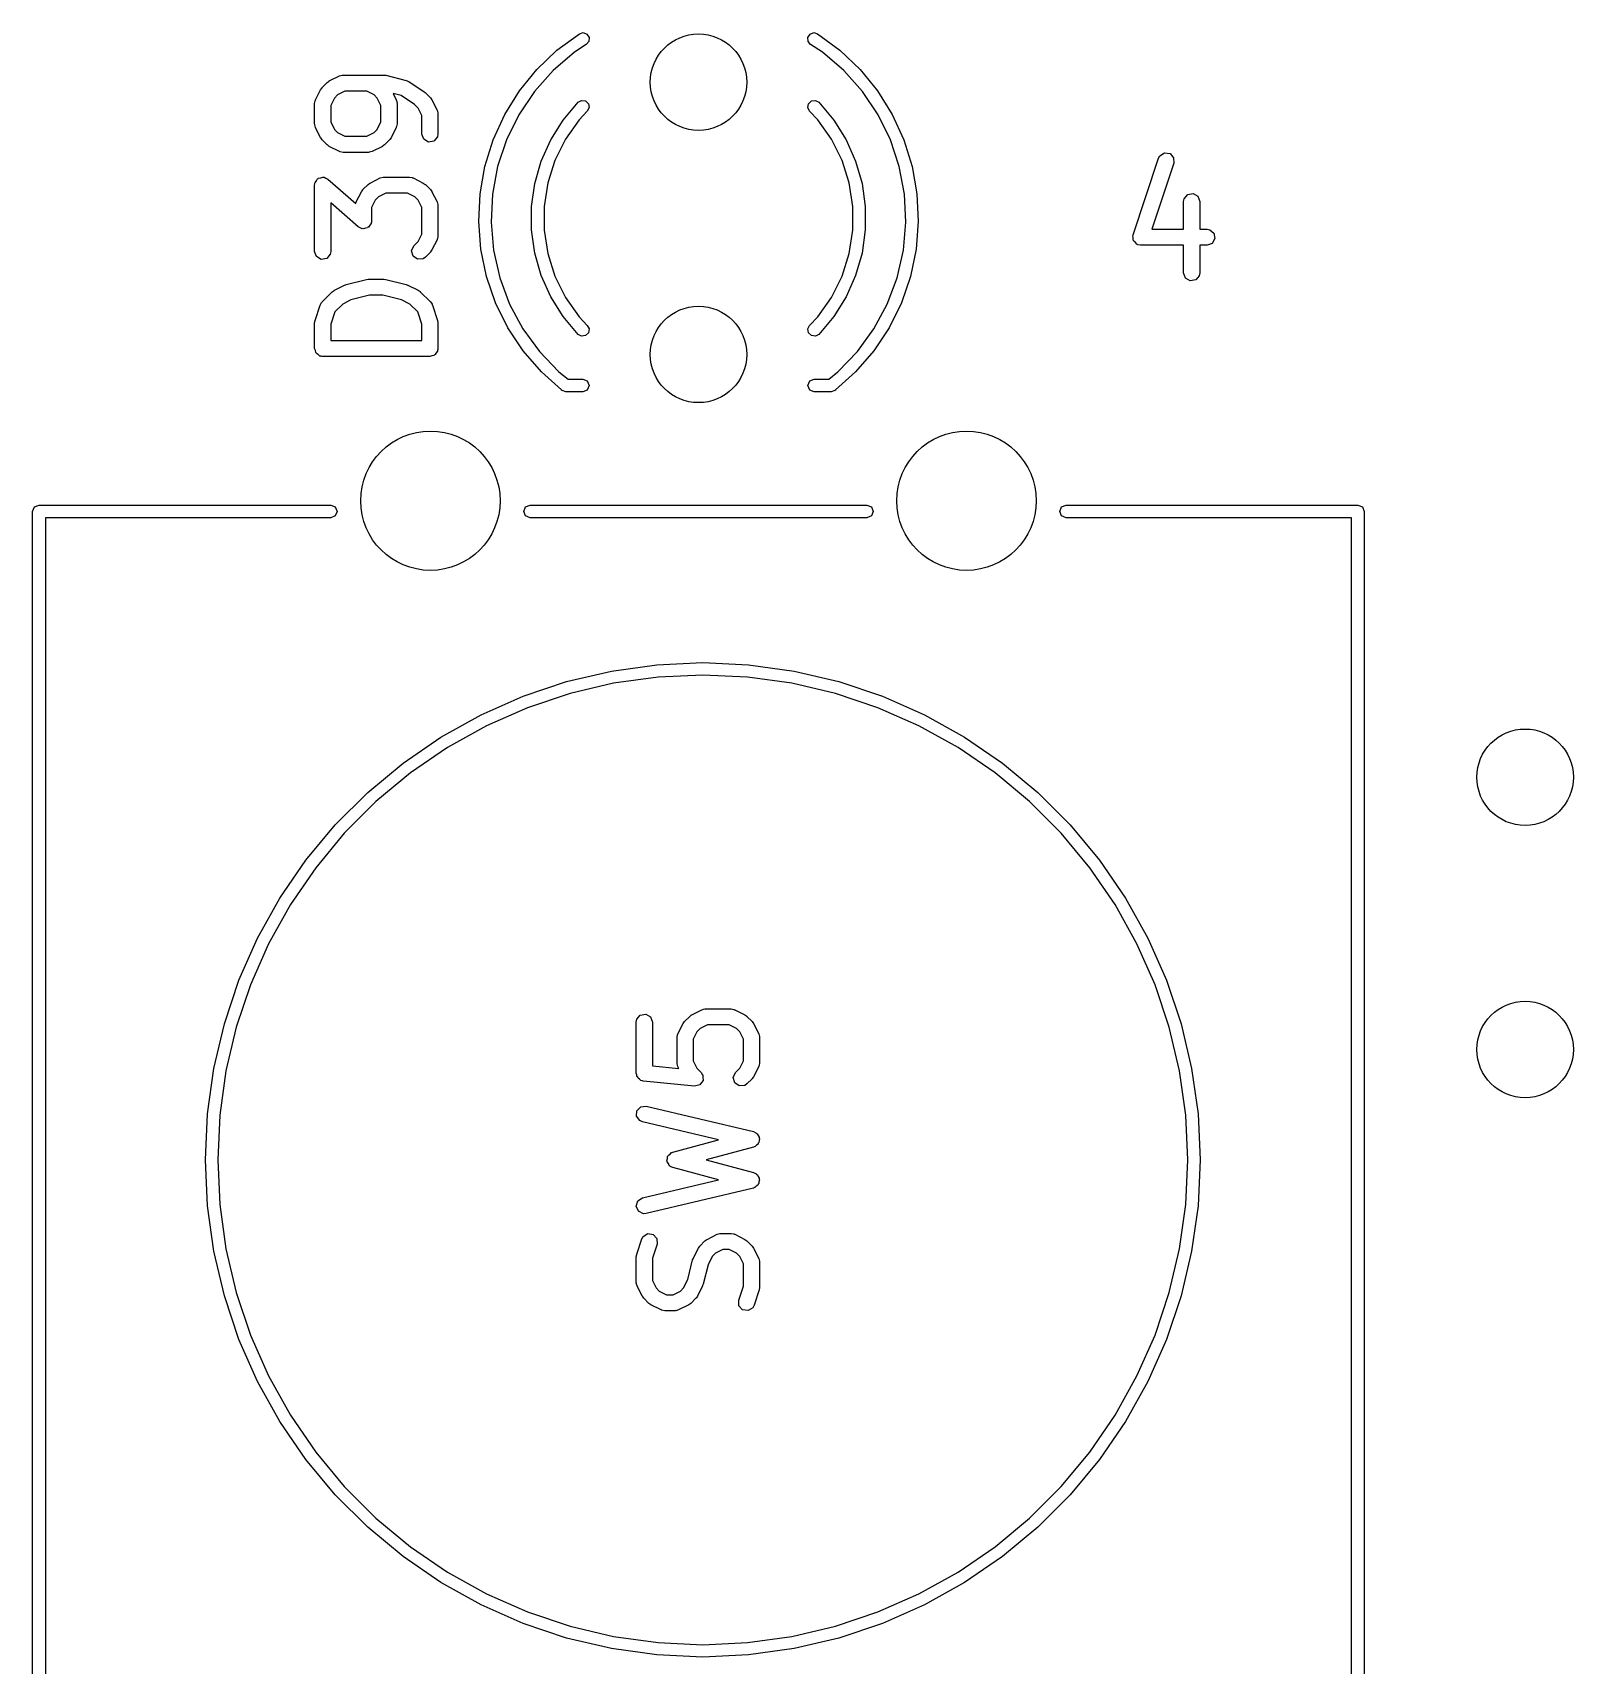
# Model space of a CAD drawing. Extents: x 36 to 247, y -101 to -40.
# Drawn here: x 59.51 to 73.88, y -87.46 to -72.22 of the extents above; entities that cross this region are included whole.
import ezdxf

# ---------------------------------------------------------------- set-up
doc = ezdxf.new("R2010")
doc.units = 0
doc.layers.add('BLACK', color=7, linetype='CONTINUOUS')

msp = doc.modelspace()

# ---------------------------------------------------------------- linework, layer by layer
at = {"layer": 'BLACK', "linetype": 'CONTINUOUS'}
for p, q in [((64.400254, -72.386317), (64.608872, -72.232244)), ((64.673913, -72.333088), (64.563711, -72.40409)), ((64.608871, -72.232243), (64.644719, -72.222757)), ((64.608872, -72.232244), (64.608871, -72.232243)), ((64.644719, -72.222757), (64.679297, -72.236155)), ((64.697339, -72.304342), (64.673913, -72.333087)), ((64.673913, -72.333087), (64.673913, -72.333088)), ((64.679297, -72.236155), (64.699396, -72.267317)), ((64.699396, -72.267317), (64.697339, -72.304342)), ((66.740604, -72.267317), (66.760703, -72.236155)), ((66.742661, -72.304342), (66.740604, -72.267317)), ((66.766087, -72.333087), (66.742661, -72.304342)), ((66.760703, -72.236155), (66.795281, -72.222757)), ((66.766087, -72.333088), (66.766087, -72.333087)), ((66.876289, -72.40409), (66.766087, -72.333088)), ((66.795281, -72.222757), (66.831129, -72.232243)), ((66.831129, -72.232243), (66.831128, -72.232244)), ((66.831128, -72.232244), (67.039746, -72.386317)), ((64.212758, -72.565497), (64.400254, -72.386317)), ((64.563711, -72.40409), (64.364615, -72.57469)), ((67.075385, -72.57469), (66.876289, -72.40409)), ((67.039746, -72.386317), (67.227242, -72.565497)), ((62.276516, -72.673632), (62.371754, -72.626013)), ((62.371754, -72.626013), (62.39672, -72.618587)), ((62.39672, -72.618587), (62.401081, -72.619628)), ((62.401081, -72.619628), (62.405295, -72.618095)), ((62.405295, -72.618095), (62.786247, -72.618095)), ((62.786247, -72.618095), (62.800988, -72.620694)), ((62.800988, -72.620694), (62.804437, -72.620334)), ((62.804437, -72.620334), (62.994913, -72.667953)), ((64.049386, -72.766916), (64.212758, -72.565497)), ((64.364615, -72.57469), (64.190416, -72.770645)), ((67.249584, -72.770645), (67.075385, -72.57469)), ((67.227242, -72.565497), (67.390614, -72.766916)), ((62.147737, -72.85003), (62.195356, -72.754792)), ((62.195356, -72.754792), (62.208714, -72.736781)), ((62.208714, -72.736781), (62.209405, -72.7353)), ((62.209405, -72.7353), (62.257024, -72.687681)), ((62.257024, -72.687681), (62.27539, -72.674821)), ((62.27539, -72.674821), (62.276516, -72.673632)), ((62.354484, -72.802353), (62.324077, -72.83276)), ((62.423, -72.768095), (62.354484, -72.802353)), ((62.625685, -72.768095), (62.423, -72.768095)), ((62.694201, -72.802353), (62.625685, -72.768095)), ((62.724608, -72.83276), (62.694201, -72.802353)), ((62.945929, -72.810324), (62.871833, -72.7918)), ((62.871833, -72.7918), (62.900948, -72.85003)), ((63.071798, -72.894236), (62.945929, -72.810324)), ((62.994913, -72.667953), (63.017904, -72.678207)), ((63.017904, -72.678207), (63.018326, -72.67831)), ((63.018326, -72.67831), (63.161183, -72.773548)), ((63.161183, -72.773548), (63.169446, -72.781441)), ((63.169446, -72.781441), (63.172612, -72.782918)), ((63.172612, -72.782918), (63.220232, -72.830537)), ((63.912751, -72.98735), (64.049386, -72.766916)), ((64.190416, -72.770645), (64.044314, -72.988355)), ((67.395686, -72.988355), (67.249584, -72.770645)), ((67.390614, -72.766916), (67.527249, -72.98735)), ((62.139819, -72.883571), (62.144342, -72.857919)), ((62.139819, -73.074047), (62.139819, -72.883571)), ((62.144342, -72.857919), (62.147224, -72.854483)), ((62.147224, -72.854483), (62.147737, -72.85003)), ((62.324077, -72.83276), (62.289819, -72.901276)), ((62.289819, -72.901276), (62.289819, -73.056342)), ((62.758866, -72.901276), (62.724608, -72.83276)), ((62.758866, -73.056342), (62.758866, -72.901276)), ((62.900948, -72.85003), (62.908374, -72.874996)), ((62.908374, -72.874996), (62.907332, -72.879357)), ((62.907332, -72.879357), (62.908866, -72.883571)), ((62.908866, -72.883571), (62.908866, -73.074047)), ((63.105561, -72.927998), (63.071798, -72.894236)), ((63.139819, -72.996514), (63.105561, -72.927998)), ((63.220232, -72.830537), (63.233094, -72.848905)), ((63.233094, -72.848905), (63.234282, -72.85003)), ((63.234282, -72.85003), (63.281901, -72.945268)), ((63.281901, -72.945268), (63.289327, -72.970234)), ((64.457352, -73.038858), (64.59697, -72.872225)), ((64.59697, -72.872225), (64.629697, -72.85479)), ((64.683357, -72.955516), (64.606546, -73.035196)), ((64.629697, -72.85479), (64.666422, -72.859921)), ((64.666422, -72.859921), (64.693117, -72.88566)), ((64.699586, -72.922173), (64.683356, -72.955515)), ((64.683356, -72.955515), (64.683357, -72.955516)), ((64.693117, -72.88566), (64.699586, -72.922173)), ((66.740414, -72.922173), (66.746883, -72.88566)), ((66.756644, -72.955515), (66.740414, -72.922173)), ((66.746883, -72.88566), (66.773578, -72.859921)), ((66.756643, -72.955516), (66.756644, -72.955515)), ((66.833454, -73.035196), (66.756643, -72.955516)), ((66.773578, -72.859921), (66.810303, -72.85479)), ((66.810303, -72.85479), (66.84303, -72.872225)), ((66.84303, -72.872225), (66.982648, -73.038858)), ((62.141352, -73.07826), (62.139819, -73.074047)), ((62.140311, -73.082621), (62.141352, -73.07826)), ((62.147737, -73.107588), (62.140311, -73.082621)), ((62.195356, -73.202826), (62.147737, -73.107588)), ((62.289819, -73.056342), (62.324077, -73.124858)), ((62.724608, -73.124858), (62.758866, -73.056342)), ((62.900948, -73.107588), (62.853329, -73.202826)), ((62.90146, -73.103134), (62.900948, -73.107588)), ((62.904343, -73.099699), (62.90146, -73.103134)), ((62.908866, -73.074047), (62.904343, -73.099699)), ((63.139819, -73.169285), (63.139819, -72.996514)), ((63.289327, -72.970234), (63.288285, -72.974595)), ((63.288285, -72.974595), (63.289819, -72.978809)), ((63.289819, -72.978809), (63.289819, -73.169285)), ((63.805041, -73.22327), (63.912751, -72.98735)), ((64.044314, -72.988355), (63.928993, -73.223822)), ((64.342253, -73.223282), (64.457352, -73.038858)), ((64.606546, -73.035196), (64.479065, -73.21615)), ((66.960935, -73.21615), (66.833454, -73.035196)), ((66.982648, -73.038858), (67.097747, -73.223282)), ((67.511007, -73.223822), (67.395686, -72.988355)), ((67.527249, -72.98735), (67.634959, -73.22327)), ((62.196545, -73.203951), (62.195356, -73.202826)), ((62.209405, -73.222318), (62.196545, -73.203951)), ((62.257024, -73.269937), (62.209405, -73.222318)), ((62.258505, -73.270628), (62.257024, -73.269937)), ((62.276516, -73.283986), (62.258505, -73.270628)), ((62.324077, -73.124858), (62.354484, -73.155265)), ((62.354484, -73.155265), (62.423, -73.189523)), ((62.423, -73.189523), (62.625685, -73.189523)), ((62.625685, -73.189523), (62.694201, -73.155265)), ((62.694201, -73.155265), (62.724608, -73.124858)), ((62.791661, -73.269937), (62.773294, -73.282796)), ((62.83928, -73.222318), (62.791661, -73.269937)), ((62.839971, -73.220836), (62.83928, -73.222318)), ((62.853329, -73.202826), (62.839971, -73.220836)), ((63.157366, -73.217494), (63.139819, -73.169285)), ((63.201795, -73.243146), (63.157366, -73.217494)), ((63.252319, -73.234237), (63.201795, -73.243146)), ((63.285296, -73.194937), (63.252319, -73.234237)), ((63.289819, -73.169285), (63.285296, -73.194937)), ((63.72798, -73.470902), (63.805041, -73.22327)), ((63.928993, -73.223822), (63.846572, -73.472721)), ((64.253911, -73.421916), (64.342253, -73.223282)), ((64.479065, -73.21615), (64.380733, -73.414459)), ((67.059267, -73.414459), (66.960935, -73.21615)), ((67.097747, -73.223282), (67.186089, -73.421916)), ((67.593428, -73.472721), (67.511007, -73.223822)), ((67.634959, -73.22327), (67.71202, -73.470902)), ((62.371754, -73.331605), (62.276516, -73.283986)), ((62.376207, -73.332117), (62.371754, -73.331605)), ((62.379643, -73.335), (62.376207, -73.332117)), ((62.405295, -73.339523), (62.379643, -73.335)), ((62.64339, -73.339523), (62.405295, -73.339523)), ((62.647603, -73.337989), (62.64339, -73.339523)), ((62.651964, -73.339031), (62.647603, -73.337989)), ((62.676931, -73.331605), (62.651964, -73.339031)), ((62.772169, -73.283986), (62.676931, -73.331605)), ((62.773294, -73.282796), (62.772169, -73.283986)), ((64.194039, -73.630902), (64.253911, -73.421916)), ((64.380733, -73.414459), (64.313861, -73.625465)), ((67.126139, -73.625465), (67.059267, -73.414459)), ((67.186089, -73.421916), (67.245961, -73.630902)), ((69.773135, -74.107768), (70.01123, -73.393483)), ((70.01123, -73.393483), (70.023632, -73.370578)), ((70.023632, -73.370578), (70.067345, -73.343723)), ((70.067345, -73.343723), (70.118093, -73.351248)), ((70.118093, -73.351248), (70.152131, -73.389634)), ((70.152131, -73.389634), (70.153532, -73.440918)), ((62.177319, -73.580524), (62.197231, -73.577012)), ((62.197231, -73.577012), (62.216371, -73.570492)), ((62.216371, -73.570492), (62.221949, -73.572654)), ((62.221949, -73.572654), (62.227843, -73.571615)), ((62.227843, -73.571615), (62.245355, -73.581726)), ((62.657468, -73.626013), (62.752706, -73.578394)), ((62.752706, -73.578394), (62.777672, -73.570968)), ((62.777672, -73.570968), (62.782033, -73.572009)), ((62.782033, -73.572009), (62.786247, -73.570476)), ((62.786247, -73.570476), (63.024342, -73.570476)), ((63.024342, -73.570476), (63.049994, -73.574999)), ((63.049994, -73.574999), (63.053429, -73.577881)), ((63.053429, -73.577881), (63.057883, -73.578394)), ((63.057883, -73.578394), (63.153121, -73.626013)), ((63.6828, -73.726282), (63.72798, -73.470902)), ((63.846572, -73.472721), (63.798564, -73.730478)), ((67.641436, -73.730478), (67.593428, -73.472721)), ((67.71202, -73.470902), (67.7572, -73.726282)), ((70.153532, -73.440918), (69.948343, -74.056485)), ((62.139819, -73.645476), (62.141777, -73.634367)), ((62.139819, -74.264523), (62.139819, -73.645476)), ((62.141244, -73.630926), (62.142853, -73.628267)), ((62.141777, -73.634367), (62.141244, -73.630926)), ((62.142853, -73.628267), (62.144342, -73.619824)), ((62.144342, -73.619824), (62.157338, -73.604335)), ((62.157338, -73.604335), (62.167809, -73.587037)), ((62.167809, -73.587037), (62.173473, -73.585107)), ((62.173473, -73.585107), (62.177319, -73.580524)), ((62.245355, -73.581726), (62.264207, -73.589033)), ((62.264207, -73.589033), (62.524196, -73.816523)), ((62.528689, -73.802411), (62.576308, -73.707173)), ((62.576308, -73.707173), (62.589666, -73.689162)), ((62.589666, -73.689162), (62.590357, -73.687681)), ((62.590357, -73.687681), (62.637976, -73.640062)), ((62.637976, -73.640062), (62.656342, -73.627202)), ((62.656342, -73.627202), (62.657468, -73.626013)), ((62.803952, -73.720476), (62.735436, -73.754734)), ((63.006637, -73.720476), (62.803952, -73.720476)), ((63.075153, -73.754734), (63.006637, -73.720476)), ((63.153121, -73.626013), (63.171129, -73.639369)), ((63.171129, -73.639369), (63.172612, -73.640061)), ((63.172612, -73.640061), (63.220232, -73.68768)), ((63.220232, -73.68768), (63.233094, -73.706048)), ((63.233094, -73.706048), (63.234282, -73.707173)), ((63.234282, -73.707173), (63.281901, -73.802411)), ((63.670225, -73.985323), (63.6828, -73.726282)), ((63.798564, -73.730478), (63.785852, -73.99236)), ((64.163801, -73.846182), (64.194039, -73.630902)), ((64.313861, -73.625465), (64.280019, -73.844212)), ((67.159981, -73.844212), (67.126139, -73.625465)), ((67.245961, -73.630902), (67.276199, -73.846182)), ((67.654148, -73.99236), (67.641436, -73.730478)), ((67.7572, -73.726282), (67.769775, -73.985323)), ((70.282976, -73.7332), (70.3335, -73.724291)), ((70.3335, -73.724291), (70.377929, -73.749943)), ((62.546383, -74.035252), (62.289819, -73.810758)), ((62.289819, -73.810758), (62.289819, -74.264523)), ((62.524196, -73.816523), (62.525294, -73.8103)), ((62.525294, -73.8103), (62.528176, -73.806864)), ((62.528176, -73.806864), (62.528689, -73.802411)), ((62.705029, -73.785141), (62.670771, -73.853657)), ((62.670771, -73.853657), (62.670771, -73.978809)), ((62.735436, -73.754734), (62.705029, -73.785141)), ((63.105561, -73.785141), (63.075153, -73.754734)), ((63.139819, -73.853657), (63.105561, -73.785141)), ((63.139819, -74.103961), (63.139819, -73.853657)), ((63.281901, -73.802411), (63.289327, -73.827377)), ((63.289327, -73.827377), (63.288285, -73.831738)), ((63.288285, -73.831738), (63.289819, -73.835952)), ((63.289819, -73.835952), (63.289819, -74.121666)), ((64.163784, -74.063575), (64.163801, -73.846182)), ((64.280019, -73.844212), (64.280001, -74.065562)), ((67.159999, -74.065562), (67.159981, -73.844212)), ((67.276199, -73.846182), (67.276216, -74.063575)), ((70.245476, -73.798152), (70.249999, -73.7725)), ((70.245476, -74.056485), (70.245476, -73.798152)), ((70.249999, -73.7725), (70.282976, -73.7332)), ((70.377929, -73.749943), (70.395476, -73.798152)), ((70.395476, -73.798152), (70.395476, -74.056485)), ((62.565234, -74.042558), (62.546383, -74.035252)), ((62.653251, -74.019949), (62.642781, -74.037248)), ((62.666248, -74.004461), (62.653251, -74.019949)), ((62.667736, -73.996017), (62.666248, -74.004461)), ((62.669346, -73.993359), (62.667736, -73.996017)), ((62.670771, -73.978809), (62.668812, -73.989917)), ((62.668812, -73.989917), (62.669346, -73.993359)), ((63.690457, -74.243878), (63.670225, -73.985323)), ((63.785852, -73.99236), (63.808668, -74.253555)), ((67.631332, -74.253555), (67.654148, -73.99236)), ((67.769775, -73.985323), (67.749543, -74.243878)), ((62.582747, -74.05267), (62.565234, -74.042558)), ((62.58864, -74.05163), (62.582747, -74.05267)), ((62.594219, -74.053793), (62.58864, -74.05163)), ((62.613358, -74.047272), (62.594219, -74.053793)), ((62.633271, -74.043761), (62.613358, -74.047272)), ((62.637116, -74.039177), (62.633271, -74.043761)), ((62.642781, -74.037248), (62.637116, -74.039177)), ((63.066548, -74.211489), (63.105561, -74.172476)), ((63.105561, -74.172476), (63.139819, -74.103961)), ((63.281901, -74.155207), (63.234282, -74.250445)), ((63.282413, -74.150753), (63.281901, -74.155207)), ((63.285296, -74.147318), (63.282413, -74.150753)), ((63.289819, -74.121666), (63.285296, -74.147318)), ((64.193988, -74.278859), (64.163784, -74.063575)), ((64.280001, -74.065562), (64.313809, -74.284315)), ((67.126191, -74.284315), (67.159999, -74.065562)), ((67.276216, -74.063575), (67.246012, -74.278859)), ((69.770425, -74.118461), (69.773291, -74.113496)), ((69.773977, -74.138607), (69.770425, -74.118461)), ((69.773291, -74.113496), (69.773135, -74.107768)), ((69.774536, -74.159052), (69.773977, -74.138607)), ((69.778338, -74.16334), (69.774536, -74.159052)), ((69.779334, -74.168985), (69.778338, -74.16334)), ((69.795001, -74.182131), (69.779334, -74.168985)), ((69.808573, -74.197437), (69.795001, -74.182131)), ((69.948343, -74.056485), (70.245476, -74.056485)), ((70.395476, -74.056485), (70.463333, -74.056485)), ((70.463333, -74.056485), (70.488985, -74.061008)), ((70.488985, -74.061008), (70.528285, -74.093985)), ((70.537194, -74.144509), (70.511542, -74.188938)), ((70.528285, -74.093985), (70.537194, -74.144509)), ((62.157366, -74.312732), (62.139819, -74.264523)), ((62.201795, -74.338384), (62.157366, -74.312732)), ((62.252319, -74.329475), (62.201795, -74.338384)), ((62.285296, -74.290175), (62.252319, -74.329475)), ((62.289819, -74.264523), (62.285296, -74.290175)), ((63.044866, -74.257986), (63.066548, -74.211489)), ((63.058143, -74.307541), (63.044866, -74.257986)), ((63.100168, -74.336967), (63.058143, -74.307541)), ((63.151275, -74.332497), (63.100168, -74.336967)), ((63.172612, -74.317557), (63.151275, -74.332497)), ((63.220232, -74.269938), (63.172612, -74.317557)), ((63.220922, -74.268456), (63.220232, -74.269938)), ((63.234282, -74.250445), (63.220922, -74.268456)), ((63.743171, -74.49781), (63.690457, -74.243878)), ((63.808668, -74.253555), (63.866594, -74.509266)), ((64.253827, -74.487855), (64.193988, -74.278859)), ((64.313809, -74.284315), (64.380649, -74.495332)), ((67.059351, -74.495332), (67.126191, -74.284315)), ((67.246012, -74.278859), (67.186173, -74.487855)), ((67.573406, -74.509266), (67.631332, -74.253555)), ((67.749543, -74.243878), (67.696829, -74.49781)), ((69.814243, -74.198277), (69.808573, -74.197437)), ((69.818634, -74.201962), (69.814243, -74.198277)), ((69.844286, -74.206485), (69.818634, -74.201962)), ((70.245476, -74.206485), (69.844286, -74.206485)), ((70.245476, -74.464819), (70.245476, -74.206485)), ((70.463333, -74.206485), (70.395476, -74.206485)), ((70.395476, -74.206485), (70.395476, -74.464819)), ((70.511542, -74.188938), (70.463333, -74.206485)), ((64.342139, -74.686502), (64.253827, -74.487855)), ((67.186173, -74.487855), (67.097861, -74.686502)), ((70.263023, -74.513028), (70.245476, -74.464819)), ((70.390953, -74.490471), (70.357976, -74.529771)), ((70.395476, -74.464819), (70.390953, -74.490471)), ((62.209405, -74.7353), (62.304643, -74.640062)), ((62.304643, -74.640062), (62.323011, -74.627199)), ((62.323011, -74.627199), (62.324135, -74.626013)), ((62.324135, -74.626013), (62.419373, -74.578394)), ((62.419373, -74.578394), (62.431779, -74.574703)), ((62.431779, -74.574703), (62.434724, -74.572715)), ((62.434724, -74.572715), (62.6252, -74.525096)), ((62.6252, -74.525096), (62.640132, -74.524042)), ((62.640132, -74.524042), (62.64339, -74.522857)), ((62.64339, -74.522857), (62.786247, -74.522857)), ((62.786247, -74.522857), (62.800988, -74.525456)), ((62.800988, -74.525456), (62.804437, -74.525096)), ((62.804437, -74.525096), (62.994913, -74.572715)), ((62.994913, -74.572715), (63.006735, -74.577987)), ((63.006735, -74.577987), (63.010264, -74.578394)), ((63.010264, -74.578394), (63.105502, -74.626013)), ((63.105502, -74.626013), (63.123512, -74.639371)), ((63.123512, -74.639371), (63.124994, -74.640062)), ((63.124994, -74.640062), (63.220233, -74.7353)), ((63.827524, -74.743054), (63.743171, -74.49781)), ((63.866594, -74.509266), (63.958565, -74.754796)), ((64.380649, -74.495332), (64.478949, -74.693656)), ((66.961051, -74.693656), (67.059351, -74.495332)), ((67.481435, -74.754796), (67.573406, -74.509266)), ((67.696829, -74.49781), (67.612476, -74.743054)), ((70.307452, -74.53868), (70.263023, -74.513028)), ((70.357976, -74.529771), (70.307452, -74.53868)), ((62.143668, -74.907473), (62.191287, -74.764616)), ((62.191287, -74.764616), (62.203689, -74.741711)), ((62.203689, -74.741711), (62.20751, -74.739363)), ((62.20751, -74.739363), (62.209405, -74.7353)), ((62.402103, -74.754734), (62.32799, -74.828846)), ((62.47909, -74.71624), (62.402103, -74.754734)), ((62.652624, -74.672857), (62.47909, -74.71624)), ((62.777013, -74.672857), (62.652624, -74.672857)), ((62.950547, -74.71624), (62.777013, -74.672857)), ((63.027534, -74.754734), (62.950547, -74.71624)), ((63.101648, -74.828847), (63.027534, -74.754734)), ((63.220233, -74.7353), (63.235174, -74.756637)), ((63.235174, -74.756637), (63.235564, -74.761105)), ((63.235564, -74.761105), (63.238351, -74.764616)), ((63.238351, -74.764616), (63.28597, -74.907472)), ((63.942165, -74.975685), (63.827524, -74.743054)), ((63.958565, -74.754796), (64.082893, -74.985634)), ((64.457208, -74.870944), (64.342139, -74.686502)), ((64.478949, -74.693656), (64.606402, -74.87463)), ((66.833598, -74.87463), (66.961051, -74.693656)), ((67.097861, -74.686502), (66.982792, -74.870944)), ((67.357107, -74.985634), (67.481435, -74.754796)), ((67.612476, -74.743054), (67.497835, -74.975685)), ((62.139819, -74.93119), (62.143712, -74.909107)), ((62.139819, -75.169285), (62.139819, -74.93119)), ((62.143712, -74.909107), (62.143668, -74.907473)), ((62.32799, -74.828846), (62.289819, -74.94336)), ((62.289819, -74.94336), (62.289819, -75.094285)), ((63.139819, -74.94336), (63.101648, -74.828847)), ((63.139819, -75.094285), (63.139819, -74.94336)), ((63.28597, -74.907472), (63.289259, -74.929652)), ((63.289259, -74.929652), (63.289819, -74.93119)), ((63.289819, -74.93119), (63.289819, -75.169285)), ((64.596801, -75.037599), (64.457208, -74.870944)), ((64.606402, -74.87463), (64.683201, -74.954322)), ((66.756799, -74.954322), (66.833598, -74.87463)), ((66.982792, -74.870944), (66.843199, -75.037599)), ((62.289819, -75.094285), (63.139819, -75.094285)), ((64.08526, -75.191981), (63.942165, -74.975685)), ((64.082893, -74.985634), (64.237293, -75.19754)), ((64.629525, -75.05504), (64.5968, -75.037599)), ((64.5968, -75.037599), (64.596801, -75.037599)), ((64.666251, -75.049914), (64.629525, -75.05504)), ((64.69295, -75.02418), (64.666251, -75.049914)), ((64.683201, -74.954322), (64.6832, -74.954323)), ((64.6832, -74.954323), (64.699424, -74.987667)), ((64.699424, -74.987667), (64.69295, -75.02418)), ((66.740576, -74.987667), (66.7568, -74.954323)), ((66.74705, -75.02418), (66.740576, -74.987667)), ((66.773749, -75.049914), (66.74705, -75.02418)), ((66.7568, -74.954323), (66.756799, -74.954322)), ((66.810475, -75.05504), (66.773749, -75.049914)), ((66.8432, -75.037599), (66.810475, -75.05504)), ((66.843199, -75.037599), (66.8432, -75.037599)), ((67.202707, -75.19754), (67.357107, -74.985634)), ((67.497835, -74.975685), (67.35474, -75.191981)), ((62.146482, -75.187593), (62.139819, -75.169285)), ((62.149867, -75.206785), (62.146482, -75.187593)), ((62.155051, -75.211135), (62.149867, -75.206785)), ((62.157366, -75.217494), (62.155051, -75.211135)), ((62.174239, -75.227236), (62.157366, -75.217494)), ((62.189167, -75.239762), (62.174239, -75.227236)), ((62.198909, -75.241479), (62.189167, -75.239762)), ((62.201795, -75.243146), (62.198909, -75.241479)), ((62.205077, -75.242567), (62.201795, -75.243146)), ((62.214819, -75.244285), (62.205077, -75.242567)), ((63.214819, -75.244285), (62.214819, -75.244285)), ((63.233127, -75.237621), (63.214819, -75.244285)), ((63.252319, -75.234237), (63.233127, -75.237621)), ((63.256669, -75.229052), (63.252319, -75.234237)), ((63.263028, -75.226738), (63.256669, -75.229052)), ((63.27277, -75.209864), (63.263028, -75.226738)), ((63.285296, -75.194937), (63.27277, -75.209864)), ((63.287013, -75.185194), (63.285296, -75.194937)), ((63.28868, -75.182309), (63.287013, -75.185194)), ((63.289819, -75.169285), (63.288101, -75.179026)), ((63.288101, -75.179026), (63.28868, -75.182309)), ((64.254519, -75.388479), (64.08526, -75.191981)), ((64.237293, -75.19754), (64.418929, -75.386622)), ((67.021071, -75.386622), (67.202707, -75.19754)), ((67.35474, -75.191981), (67.185481, -75.388479)), ((64.441251, -75.556646), (64.254519, -75.388479)), ((64.418929, -75.386622), (64.505351, -75.455)), ((66.934649, -75.455), (67.021071, -75.386622)), ((67.185481, -75.388479), (66.998748, -75.556646)), ((64.441574, -75.557426), (64.441251, -75.556646)), ((64.442578, -75.557841), (64.441574, -75.557426)), ((64.447233, -75.562034), (64.442578, -75.557841)), ((64.505351, -75.455), (64.64, -75.455)), ((64.64, -75.455), (64.682426, -75.472574)), ((64.682426, -75.557426), (64.64, -75.575)), ((64.682426, -75.472574), (64.7, -75.515)), ((64.7, -75.515), (64.682426, -75.557426)), ((66.74, -75.515), (66.757574, -75.472574)), ((66.757574, -75.557426), (66.74, -75.515)), ((66.757574, -75.472574), (66.8, -75.455)), ((66.8, -75.575), (66.757574, -75.557426)), ((66.8, -75.455), (66.934649, -75.455)), ((66.997421, -75.557841), (66.992767, -75.562034)), ((66.998426, -75.557426), (66.997421, -75.557841)), ((66.998748, -75.556646), (66.998426, -75.557426)), ((64.447232, -75.562035), (64.447233, -75.562034)), ((64.481993, -75.574948), (64.447232, -75.562035)), ((64.483116, -75.574633), (64.481993, -75.574948)), ((64.484, -75.575), (64.483116, -75.574633)), ((64.64, -75.575), (64.484, -75.575)), ((66.956, -75.575), (66.8, -75.575)), ((66.956883, -75.574633), (66.956, -75.575)), ((66.958007, -75.574948), (66.956883, -75.574633)), ((66.992768, -75.562035), (66.958007, -75.574948)), ((66.992767, -75.562034), (66.992768, -75.562035)), ((59.51, -76.69), (59.527574, -76.647574)), ((59.51, -88.99), (59.51, -76.69)), ((59.527574, -76.647574), (59.57, -76.63)), ((59.57, -76.63), (62.29, -76.63)), ((62.29, -76.75), (59.63, -76.75)), ((59.63, -76.75), (59.63, -88.93)), ((62.29, -76.63), (62.332426, -76.647574)), ((62.332426, -76.732426), (62.29, -76.75)), ((62.332426, -76.647574), (62.35, -76.69)), ((62.35, -76.69), (62.332426, -76.732426)), ((64.09, -76.69), (64.107574, -76.647574)), ((64.107574, -76.732426), (64.09, -76.69)), ((64.107574, -76.647574), (64.15, -76.63)), ((64.15, -76.75), (64.107574, -76.732426)), ((64.15, -76.63), (67.29, -76.63)), ((67.29, -76.75), (64.15, -76.75)), ((67.29, -76.63), (67.332426, -76.647574)), ((67.332426, -76.732426), (67.29, -76.75)), ((67.332426, -76.647574), (67.35, -76.69)), ((67.35, -76.69), (67.332426, -76.732426)), ((69.09, -76.69), (69.107574, -76.647574)), ((69.107574, -76.732426), (69.09, -76.69)), ((69.107574, -76.647574), (69.15, -76.63)), ((69.15, -76.75), (69.107574, -76.732426)), ((69.15, -76.63), (71.87, -76.63)), ((71.81, -76.75), (69.15, -76.75)), ((71.81, -88.93), (71.81, -76.75)), ((71.87, -76.63), (71.912426, -76.647574)), ((71.912426, -76.647574), (71.93, -76.69)), ((71.93, -76.69), (71.93, -88.99)), ((64.907577, -78.179939), (65.331962, -78.120739)), ((65.331962, -78.120739), (65.76, -78.10095)), ((65.76, -78.10095), (66.188038, -78.120739)), ((66.188038, -78.120739), (66.612423, -78.179939)), ((64.084182, -78.414215), (64.490464, -78.278043)), ((64.490464, -78.278043), (64.907577, -78.179939)), ((64.92874, -78.293151), (64.521982, -78.388819)), ((65.342589, -78.235421), (64.92874, -78.293151)), ((65.76, -78.216123), (65.342589, -78.235421)), ((66.177411, -78.235421), (65.76, -78.216123)), ((66.59126, -78.293151), (66.177411, -78.235421)), ((66.998018, -78.388819), (66.59126, -78.293151)), ((66.612423, -78.179939), (67.029536, -78.278043)), ((67.029536, -78.278043), (67.435818, -78.414215)), ((63.692197, -78.587293), (64.084182, -78.414215)), ((64.521982, -78.388819), (64.125787, -78.52161)), ((67.394213, -78.52161), (66.998018, -78.388819)), ((67.435818, -78.414215), (67.827803, -78.587293)), ((63.317855, -78.7958), (63.692197, -78.587293)), ((64.125787, -78.52161), (63.743535, -78.690391)), ((67.776465, -78.690391), (67.394213, -78.52161)), ((67.827803, -78.587293), (68.202145, -78.7958)), ((63.743535, -78.690391), (63.378486, -78.893722)), ((68.141514, -78.893722), (67.776465, -78.690391)), ((62.964348, -79.037958), (63.317855, -78.7958)), ((63.378486, -78.893722), (63.033755, -79.129868)), ((68.486245, -79.129868), (68.141514, -78.893722)), ((68.202145, -78.7958), (68.555652, -79.037958)), ((62.634692, -79.311701), (62.964348, -79.037958)), ((68.555652, -79.037958), (68.885308, -79.311701)), ((63.033755, -79.129868), (62.712284, -79.396815)), ((68.807716, -79.396815), (68.486245, -79.129868)), ((62.331701, -79.614692), (62.634692, -79.311701)), ((68.885308, -79.311701), (69.188299, -79.614692)), ((62.712284, -79.396815), (62.416815, -79.692284)), ((69.103185, -79.692284), (68.807716, -79.396815)), ((62.057958, -79.944348), (62.331701, -79.614692)), ((69.188299, -79.614692), (69.462042, -79.944348)), ((62.416815, -79.692284), (62.149868, -80.013755)), ((69.370132, -80.013755), (69.103185, -79.692284)), ((61.8158, -80.297855), (62.057958, -79.944348)), ((69.462042, -79.944348), (69.7042, -80.297855)), ((62.149868, -80.013755), (61.913722, -80.358486)), ((69.606278, -80.358486), (69.370132, -80.013755)), ((61.607293, -80.672197), (61.8158, -80.297855)), ((61.913722, -80.358486), (61.710391, -80.723535)), ((69.809609, -80.723535), (69.606278, -80.358486)), ((69.7042, -80.297855), (69.912707, -80.672197)), ((61.434215, -81.064182), (61.607293, -80.672197)), ((61.710391, -80.723535), (61.54161, -81.105787)), ((69.97839, -81.105787), (69.809609, -80.723535)), ((69.912707, -80.672197), (70.085785, -81.064182)), ((61.298043, -81.470464), (61.434215, -81.064182)), ((61.54161, -81.105787), (61.408819, -81.501982)), ((70.111181, -81.501982), (69.97839, -81.105787)), ((70.085785, -81.064182), (70.221957, -81.470464)), ((65.657468, -81.387203), (65.752706, -81.339584)), ((65.752706, -81.339584), (65.777672, -81.332158)), ((65.777672, -81.332158), (65.782033, -81.333199)), ((65.782033, -81.333199), (65.786247, -81.331666)), ((65.786247, -81.331666), (66.024342, -81.331666)), ((66.024342, -81.331666), (66.049994, -81.336189)), ((66.049994, -81.336189), (66.053429, -81.339071)), ((66.053429, -81.339071), (66.057883, -81.339584)), ((66.057883, -81.339584), (66.153121, -81.387203)), ((61.199939, -81.887577), (61.298043, -81.470464)), ((65.139819, -81.454285), (65.144342, -81.428633)), ((65.139819, -81.930475), (65.139819, -81.454285)), ((65.144342, -81.428633), (65.177319, -81.389333)), ((65.177319, -81.389333), (65.227843, -81.380424)), ((65.227843, -81.380424), (65.272272, -81.406076)), ((65.272272, -81.406076), (65.289819, -81.454285)), ((65.289819, -81.454285), (65.289819, -81.8626)), ((65.528689, -81.563601), (65.576308, -81.468363)), ((65.576308, -81.468363), (65.589666, -81.450352)), ((65.589666, -81.450352), (65.590357, -81.448871)), ((65.590357, -81.448871), (65.637976, -81.401252)), ((65.637976, -81.401252), (65.656342, -81.388392)), ((65.656342, -81.388392), (65.657468, -81.387203)), ((65.803952, -81.481666), (65.735436, -81.515924)), ((66.006637, -81.481666), (65.803952, -81.481666)), ((66.075153, -81.515924), (66.006637, -81.481666)), ((66.153121, -81.387203), (66.171129, -81.400559)), ((66.171129, -81.400559), (66.172612, -81.401251)), ((66.172612, -81.401251), (66.220232, -81.44887)), ((66.220232, -81.44887), (66.233094, -81.467238)), ((66.233094, -81.467238), (66.234282, -81.468363)), ((66.234282, -81.468363), (66.281901, -81.563601)), ((70.221957, -81.470464), (70.320061, -81.887577)), ((61.408819, -81.501982), (61.313151, -81.90874)), ((65.520771, -81.597142), (65.525294, -81.57149)), ((65.520771, -81.835237), (65.520771, -81.597142)), ((65.525294, -81.57149), (65.528176, -81.568054)), ((65.528176, -81.568054), (65.528689, -81.563601)), ((65.705029, -81.546331), (65.670771, -81.614847)), ((65.670771, -81.614847), (65.670771, -81.817532)), ((65.735436, -81.515924), (65.705029, -81.546331)), ((66.105561, -81.546331), (66.075153, -81.515924)), ((66.139819, -81.614847), (66.105561, -81.546331)), ((66.139819, -81.817532), (66.139819, -81.614847)), ((66.281901, -81.563601), (66.289327, -81.588567)), ((66.289327, -81.588567), (66.288285, -81.592928)), ((66.288285, -81.592928), (66.289819, -81.597142)), ((66.289819, -81.597142), (66.289819, -81.835237)), ((70.206849, -81.90874), (70.111181, -81.501982)), ((61.140739, -82.311962), (61.199939, -81.887577)), ((61.313151, -81.90874), (61.255421, -82.322589)), ((65.145266, -81.945441), (65.139819, -81.930475)), ((65.146458, -81.961326), (65.145266, -81.945441)), ((65.289819, -81.8626), (65.538009, -81.887419)), ((65.522304, -81.83945), (65.520771, -81.835237)), ((65.521263, -81.843811), (65.522304, -81.83945)), ((65.528689, -81.868778), (65.521263, -81.843811)), ((65.538009, -81.887419), (65.528689, -81.868778)), ((65.670771, -81.817532), (65.705029, -81.886048)), ((65.705029, -81.886048), (65.744042, -81.925061)), ((65.744042, -81.925061), (65.758982, -81.946398)), ((65.758982, -81.946398), (65.759024, -81.946889)), ((65.759024, -81.946889), (65.75937, -81.947243)), ((65.75937, -81.947243), (65.761257, -81.972403)), ((66.044866, -81.971557), (66.066548, -81.92506)), ((66.066548, -81.92506), (66.105561, -81.886047)), ((66.105561, -81.886047), (66.139819, -81.817532)), ((66.281901, -81.868778), (66.234282, -81.964016)), ((66.282413, -81.864324), (66.281901, -81.868778)), ((66.285296, -81.860889), (66.282413, -81.864324)), ((66.289819, -81.835237), (66.285296, -81.860889)), ((70.264579, -82.322589), (70.206849, -81.90874)), ((70.320061, -81.887577), (70.379261, -82.311962)), ((65.15378, -81.968832), (65.146458, -81.961326)), ((65.157366, -81.978684), (65.15378, -81.968832)), ((65.171159, -81.986647), (65.157366, -81.978684)), ((65.182282, -81.99805), (65.171159, -81.986647)), ((65.199102, -82.002781), (65.182282, -81.99805)), ((65.201795, -82.004336), (65.199102, -82.002781)), ((65.203537, -82.004028), (65.201795, -82.004336)), ((65.207356, -82.005103), (65.203537, -82.004028)), ((65.683546, -82.052722), (65.207356, -82.005103)), ((65.684025, -82.052599), (65.683546, -82.052722)), ((65.684472, -82.052808), (65.684025, -82.052599)), ((65.708822, -82.046283), (65.684472, -82.052808)), ((65.733262, -82.040059), (65.708822, -82.046283)), ((65.733549, -82.039658), (65.733262, -82.040059)), ((65.734027, -82.039531), (65.733549, -82.039658)), ((65.748475, -82.018895), (65.734027, -82.039531)), ((65.763207, -81.998403), (65.748475, -82.018895)), ((65.761257, -81.972403), (65.763453, -81.997505)), ((65.763453, -81.997505), (65.763169, -81.997909)), ((65.763169, -81.997909), (65.763207, -81.998403)), ((66.058143, -82.021112), (66.044866, -81.971557)), ((66.100168, -82.050538), (66.058143, -82.021112)), ((66.151275, -82.046068), (66.100168, -82.050538)), ((66.172612, -82.031128), (66.151275, -82.046068)), ((66.220232, -81.983509), (66.172612, -82.031128)), ((66.220922, -81.982027), (66.220232, -81.983509)), ((66.234282, -81.964016), (66.220922, -81.982027)), ((65.145983, -82.28165), (65.181228, -82.244371)), ((65.181228, -82.244371), (65.232191, -82.238468)), ((65.232191, -82.238468), (66.232191, -82.476563)), ((61.12095, -82.74), (61.140739, -82.311962)), ((61.255421, -82.322589), (61.236123, -82.74)), ((65.142948, -82.332864), (65.145983, -82.28165)), ((65.173541, -82.374047), (65.142948, -82.332864)), ((65.197447, -82.384388), (65.173541, -82.374047)), ((65.908303, -82.553639), (65.197447, -82.384388)), ((70.283877, -82.74), (70.264579, -82.322589)), ((70.379261, -82.311962), (70.39905, -82.74)), ((65.481208, -82.667531), (65.908303, -82.553639)), ((66.232191, -82.476563), (66.256097, -82.486904)), ((66.256097, -82.486904), (66.260788, -82.493218)), ((66.260788, -82.493218), (66.267916, -82.496553)), ((66.267916, -82.496553), (66.275691, -82.513281)), ((66.275691, -82.513281), (66.286691, -82.528087)), ((66.284746, -82.560886), (66.283655, -82.579301)), ((66.289542, -82.543076), (66.284746, -82.560886)), ((66.286691, -82.528087), (66.286225, -82.535941)), ((66.286225, -82.535941), (66.289542, -82.543076)), ((65.430854, -82.72771), (65.432522, -82.708384)), ((65.432522, -82.708384), (65.437365, -82.703529)), ((65.437365, -82.703529), (65.439148, -82.696908)), ((65.439148, -82.696908), (65.455052, -82.685799)), ((65.455052, -82.685799), (65.468755, -82.672064)), ((65.468755, -82.672064), (65.475585, -82.671458)), ((65.475585, -82.671458), (65.481208, -82.667531)), ((66.234144, -82.621991), (65.791613, -82.739999)), ((66.240595, -82.617485), (66.234144, -82.621991)), ((66.24841, -82.61658), (66.240595, -82.617485)), ((66.261083, -82.603174), (66.24841, -82.61658)), ((66.276204, -82.592614), (66.261083, -82.603174)), ((66.278248, -82.585019), (66.276204, -82.592614)), ((66.283655, -82.579301), (66.278248, -82.585019)), ((61.140739, -83.168038), (61.12095, -82.74)), ((61.236123, -82.74), (61.255421, -83.157411)), ((65.42581, -82.746446), (65.430854, -82.72771)), ((65.428701, -82.752665), (65.42581, -82.746446)), ((65.428112, -82.759497), (65.428701, -82.752665)), ((65.439257, -82.775374), (65.428112, -82.759497)), ((65.447436, -82.792968), (65.439257, -82.775374)), ((65.453647, -82.795873), (65.447436, -82.792968)), ((65.457588, -82.801487), (65.453647, -82.795873)), ((65.481208, -82.812467), (65.457588, -82.801487)), ((65.908303, -82.926358), (65.481208, -82.812467)), ((65.791613, -82.739999), (66.234144, -82.858007)), ((66.234144, -82.858007), (66.257764, -82.868987)), ((66.257764, -82.868987), (66.262285, -82.875427)), ((70.264579, -83.157411), (70.283877, -82.74)), ((70.39905, -82.74), (70.379261, -83.168038)), ((65.197447, -83.09561), (65.908303, -82.926358)), ((66.232191, -83.003435), (65.232191, -83.24153)), ((66.238759, -82.999105), (66.232191, -83.003435)), ((66.246597, -82.99841), (66.238759, -82.999105)), ((66.259628, -82.985347), (66.246597, -82.99841)), ((66.275024, -82.975199), (66.259628, -82.985347)), ((66.262285, -82.875427), (66.269319, -82.878951)), ((66.269319, -82.878951), (66.276641, -82.895877)), ((66.277271, -82.967663), (66.275024, -82.975199)), ((66.276641, -82.895877), (66.287241, -82.910977)), ((66.282831, -82.962091), (66.277271, -82.967663)), ((66.284417, -82.943708), (66.282831, -82.962091)), ((66.289688, -82.926037), (66.284417, -82.943708)), ((66.287241, -82.910977), (66.286564, -82.918816)), ((66.286564, -82.918816), (66.289688, -82.926037)), ((61.199939, -83.592423), (61.140739, -83.168038)), ((61.255421, -83.157411), (61.313151, -83.57126)), ((65.13995, -83.173008), (65.154614, -83.123846)), ((65.160319, -83.220094), (65.13995, -83.173008)), ((65.154614, -83.123846), (65.197447, -83.09561)), ((70.206849, -83.57126), (70.264579, -83.157411)), ((70.379261, -83.168038), (70.320061, -83.592423)), ((65.206188, -83.243072), (65.160319, -83.220094)), ((65.232191, -83.24153), (65.206188, -83.243072)), ((65.143668, -83.621044), (65.191287, -83.478187)), ((65.191287, -83.478187), (65.203689, -83.455282)), ((65.203689, -83.455282), (65.247402, -83.428427)), ((65.247402, -83.428427), (65.29815, -83.435952)), ((65.29815, -83.435952), (65.332188, -83.474338)), ((65.332188, -83.474338), (65.333589, -83.525622)), ((65.800325, -83.482441), (65.895563, -83.434822)), ((65.895563, -83.434822), (65.920529, -83.427396)), ((65.920529, -83.427396), (65.92489, -83.428437)), ((65.92489, -83.428437), (65.929104, -83.426904)), ((65.929104, -83.426904), (66.024342, -83.426904)), ((66.024342, -83.426904), (66.049994, -83.431427)), ((66.049994, -83.431427), (66.053429, -83.434309)), ((66.053429, -83.434309), (66.057883, -83.434822)), ((66.057883, -83.434822), (66.153121, -83.482441)), ((61.298043, -84.009536), (61.199939, -83.592423)), ((61.313151, -83.57126), (61.408819, -83.978018)), ((65.139819, -83.644761), (65.143712, -83.622678)), ((65.143712, -83.622678), (65.143668, -83.621044)), ((65.333589, -83.525622), (65.289819, -83.656931)), ((65.671546, -83.658839), (65.719165, -83.563601)), ((65.719165, -83.563601), (65.732523, -83.54559)), ((65.732523, -83.54559), (65.733214, -83.544109)), ((65.733214, -83.544109), (65.780833, -83.49649)), ((65.780833, -83.49649), (65.799199, -83.48363)), ((65.799199, -83.48363), (65.800325, -83.482441)), ((65.878293, -83.611162), (65.847886, -83.641569)), ((65.946809, -83.576904), (65.878293, -83.611162)), ((66.006637, -83.576904), (65.946809, -83.576904)), ((66.075153, -83.611162), (66.006637, -83.576904)), ((66.105561, -83.641569), (66.075153, -83.611162)), ((66.153121, -83.482441), (66.171129, -83.495797)), ((66.171129, -83.495797), (66.172612, -83.496489)), ((66.172612, -83.496489), (66.220232, -83.544108)), ((66.220232, -83.544108), (66.233094, -83.562476)), ((66.233094, -83.562476), (66.234282, -83.563601)), ((66.234282, -83.563601), (66.281901, -83.658839)), ((70.111181, -83.978018), (70.206849, -83.57126)), ((70.320061, -83.592423), (70.221957, -84.009536)), ((65.139819, -83.882856), (65.139819, -83.644761)), ((65.289819, -83.656931), (65.289819, -83.865151)), ((65.620244, -83.85668), (65.665867, -83.67419)), ((65.665867, -83.67419), (65.671139, -83.662367)), ((65.671139, -83.662367), (65.671546, -83.658839)), ((65.809392, -83.718556), (65.76377, -83.901046)), ((65.847886, -83.641569), (65.809392, -83.718556)), ((66.139819, -83.710085), (66.105561, -83.641569)), ((66.139819, -83.918305), (66.139819, -83.710085)), ((66.281901, -83.658839), (66.289327, -83.683805)), ((66.289327, -83.683805), (66.288285, -83.688166)), ((66.288285, -83.688166), (66.289819, -83.69238)), ((66.289819, -83.69238), (66.289819, -83.930475)), ((65.141352, -83.887069), (65.139819, -83.882856)), ((65.140311, -83.89143), (65.141352, -83.887069)), ((65.147737, -83.916397), (65.140311, -83.89143)), ((65.195356, -84.011635), (65.147737, -83.916397)), ((65.289819, -83.865151), (65.324077, -83.933667)), ((65.324077, -83.933667), (65.354484, -83.964074)), ((65.551344, -83.964074), (65.581751, -83.933667)), ((65.581751, -83.933667), (65.620244, -83.85668)), ((65.758091, -83.916397), (65.710472, -84.011635)), ((65.758497, -83.912868), (65.758091, -83.916397)), ((65.76377, -83.901046), (65.758497, -83.912868)), ((66.096049, -84.049615), (66.139819, -83.918305)), ((66.289819, -83.930475), (66.285925, -83.952557)), ((61.434215, -84.415818), (61.298043, -84.009536)), ((61.408819, -83.978018), (61.54161, -84.374213)), ((65.196545, -84.01276), (65.195356, -84.011635)), ((65.209405, -84.031127), (65.196545, -84.01276)), ((65.257024, -84.078746), (65.209405, -84.031127)), ((65.258505, -84.079437), (65.257024, -84.078746)), ((65.276516, -84.092795), (65.258505, -84.079437)), ((65.354484, -83.964074), (65.423, -83.998332)), ((65.423, -83.998332), (65.482828, -83.998332)), ((65.482828, -83.998332), (65.551344, -83.964074)), ((65.648804, -84.078746), (65.630437, -84.091605)), ((65.696423, -84.031127), (65.648804, -84.078746)), ((65.697114, -84.029645), (65.696423, -84.031127)), ((65.710472, -84.011635), (65.697114, -84.029645)), ((66.09745, -84.100899), (66.096049, -84.049615)), ((66.28597, -83.954193), (66.238351, -84.097049)), ((66.285925, -83.952557), (66.28597, -83.954193)), ((69.97839, -84.374213), (70.111181, -83.978018)), ((70.221957, -84.009536), (70.085785, -84.415818)), ((65.371754, -84.140414), (65.276516, -84.092795)), ((65.376207, -84.140926), (65.371754, -84.140414)), ((65.379643, -84.143809), (65.376207, -84.140926)), ((65.405295, -84.148332), (65.379643, -84.143809)), ((65.500533, -84.148332), (65.405295, -84.148332)), ((65.504746, -84.146798), (65.500533, -84.148332)), ((65.509107, -84.14784), (65.504746, -84.146798)), ((65.534074, -84.140414), (65.509107, -84.14784)), ((65.629312, -84.092795), (65.534074, -84.140414)), ((65.630437, -84.091605), (65.629312, -84.092795)), ((66.131487, -84.139284), (66.09745, -84.100899)), ((66.182236, -84.146809), (66.131487, -84.139284)), ((66.225948, -84.119954), (66.182236, -84.146809)), ((66.238351, -84.097049), (66.225948, -84.119954)), ((61.54161, -84.374213), (61.710391, -84.756465)), ((69.809609, -84.756465), (69.97839, -84.374213)), ((61.607293, -84.807803), (61.434215, -84.415818)), ((70.085785, -84.415818), (69.912707, -84.807803)), ((61.8158, -85.182145), (61.607293, -84.807803)), ((61.710391, -84.756465), (61.913722, -85.121514)), ((69.606278, -85.121514), (69.809609, -84.756465)), ((69.912707, -84.807803), (69.7042, -85.182145)), ((61.913722, -85.121514), (62.149868, -85.466245)), ((69.370132, -85.466245), (69.606278, -85.121514)), ((62.057958, -85.535652), (61.8158, -85.182145)), ((69.7042, -85.182145), (69.462042, -85.535652)), ((62.331701, -85.865308), (62.057958, -85.535652)), ((62.149868, -85.466245), (62.416815, -85.787716)), ((69.103185, -85.787716), (69.370132, -85.466245)), ((69.462042, -85.535652), (69.188299, -85.865308)), ((62.634692, -86.168299), (62.331701, -85.865308)), ((62.416815, -85.787716), (62.712284, -86.083185)), ((68.807716, -86.083185), (69.103185, -85.787716)), ((69.188299, -85.865308), (68.885308, -86.168299)), ((62.964348, -86.442042), (62.634692, -86.168299)), ((62.712284, -86.083185), (63.033755, -86.350132)), ((68.486245, -86.350132), (68.807716, -86.083185)), ((68.885308, -86.168299), (68.555652, -86.442042)), ((63.033755, -86.350132), (63.378486, -86.586278)), ((68.141514, -86.586278), (68.486245, -86.350132)), ((63.317855, -86.6842), (62.964348, -86.442042)), ((68.555652, -86.442042), (68.202145, -86.6842)), ((63.378486, -86.586278), (63.743535, -86.789609)), ((67.776465, -86.789609), (68.141514, -86.586278)), ((63.692197, -86.892707), (63.317855, -86.6842)), ((63.743535, -86.789609), (64.125787, -86.95839)), ((67.394213, -86.95839), (67.776465, -86.789609)), ((68.202145, -86.6842), (67.827803, -86.892707)), ((64.084182, -87.065785), (63.692197, -86.892707)), ((64.125787, -86.95839), (64.521982, -87.091181)), ((66.998018, -87.091181), (67.394213, -86.95839)), ((67.827803, -86.892707), (67.435818, -87.065785)), ((64.490464, -87.201957), (64.084182, -87.065785)), ((64.521982, -87.091181), (64.92874, -87.186849)), ((66.59126, -87.186849), (66.998018, -87.091181)), ((67.435818, -87.065785), (67.029536, -87.201957)), ((64.907577, -87.300061), (64.490464, -87.201957)), ((64.92874, -87.186849), (65.342589, -87.244579)), ((65.342589, -87.244579), (65.76, -87.263877)), ((65.76, -87.263877), (66.177411, -87.244579)), ((66.177411, -87.244579), (66.59126, -87.186849)), ((67.029536, -87.201957), (66.612423, -87.300061)), ((65.331962, -87.359261), (64.907577, -87.300061)), ((65.76, -87.37905), (65.331962, -87.359261)), ((66.188038, -87.359261), (65.76, -87.37905)), ((66.612423, -87.300061), (66.188038, -87.359261))]:
    msp.add_line(p, q, dxfattribs=at)
at = {"layer": 'BLACK'}
for centre, radius in [((65.72, -72.685), 0.45), ((65.72, -75.225), 0.45), ((63.22, -76.59), 0.65), ((68.22, -76.59), 0.65), ((73.43, -79.17), 0.45), ((73.43, -81.71), 0.45)]:
    msp.add_circle(centre, radius, dxfattribs=at)

doc.saveas('drawing.dxf')
